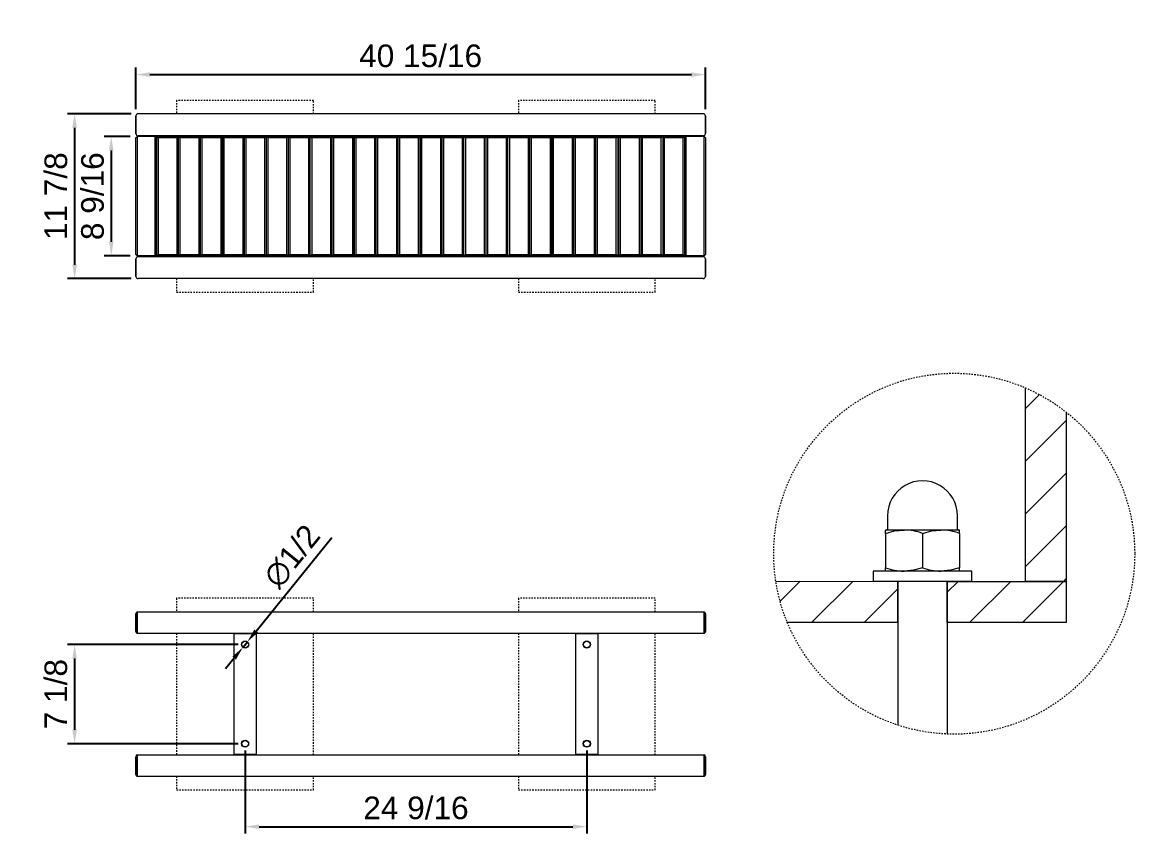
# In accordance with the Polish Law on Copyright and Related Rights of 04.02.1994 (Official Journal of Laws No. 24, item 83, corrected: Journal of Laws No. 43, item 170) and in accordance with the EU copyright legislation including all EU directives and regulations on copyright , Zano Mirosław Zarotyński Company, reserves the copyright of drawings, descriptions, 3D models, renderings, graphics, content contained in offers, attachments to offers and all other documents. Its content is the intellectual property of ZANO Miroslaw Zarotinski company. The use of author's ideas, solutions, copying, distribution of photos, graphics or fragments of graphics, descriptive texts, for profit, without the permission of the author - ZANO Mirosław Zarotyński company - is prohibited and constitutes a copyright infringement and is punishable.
# Model space of a CAD drawing. Header units: inches. Extents: x -10 to 154, y -1 to 120.
# Drawn here: x -3.6 to 76.4, y -0.6 to 58.3 of the extents above; entities that cross this region are included whole.
import ezdxf

# ---------------------------------------------------------------- set-up
doc = ezdxf.new("R2010")
doc.units = ezdxf.units.IN
doc.linetypes.add('HIDDEN', pattern=[1.905, 1.27, -0.635])
for name, color, linetype, lineweight in [('ZANO_R', 7, 'Continuous', 0), ('ZANO_R_przerywana', 250, 'HIDDEN', 0), ('ZANO_W', 1, 'Continuous', 0)]:
    doc.layers.add(name, color=color, linetype=linetype, lineweight=lineweight)
doc.styles.get("Standard").update_dxf_attribs({"font": 'arial.ttf'})
doc.dimstyles.new('amerykanie', dxfattribs={"dimtxt": 50, "dimasz": 50, "dimexe": 0.5, "dimexo": 0.5, "dimgap": 1, "dimtad": 1, "dimdec": 0, "dimzin": 0, "dimlunit": 5, "dimtxsty": 'Standard', "dimcen": 0.09, "dimclrd": 1, "dimclre": 1, "dimclrt": 1, "dimazin": 0, "dimtfac": 1, "dimtdec": 0, "dimtmove": 0, "dimatfit": 3, "dimfxl": 1, "dimtzin": 0, "dimarcsym": 1})

# ---------------------------------------------------------------- blocks, each defined once
blk = doc.blocks.new('*D363')
at = {"layer": 'ZANO_W', "color": 1, "lineweight": -2}
for p, q in [((4.138, 50.073), (2.27, 50.073)), ((2.77, 49.073), (2.77, 42.491)), ((4.138, 41.491), (2.27, 41.491))]:
    blk.add_line(p, q, dxfattribs=at)
at = {"layer": 'ZANO_W', "color": 1}
for points in [[(2.937, 49.073), (2.603, 49.073), (2.77, 50.073)], [(2.603, 42.491), (2.937, 42.491), (2.77, 41.491)]]:
    blk.add_solid(points, dxfattribs=at)
at = {"layer": 'ZANO_W', "color": 1, "insert": (1.43, 45.782), "char_height": 1.625, "attachment_point": 5, "rotation": 90}
blk.add_mtext('8 9/16', dxfattribs=at)
blk = doc.blocks.new('*D364')
at = {"layer": 'ZANO_W', "color": 1, "lineweight": -2}
for p, q in [((4.197, 51.707), (-0.364, 51.707)), ((0.136, 50.707), (0.136, 40.857)), ((4.197, 39.857), (-0.364, 39.857))]:
    blk.add_line(p, q, dxfattribs=at)
at = {"layer": 'ZANO_W', "color": 1}
for points in [[(0.303, 50.707), (-0.031, 50.707), (0.136, 51.707)], [(-0.031, 40.857), (0.303, 40.857), (0.136, 39.857)]]:
    blk.add_solid(points, dxfattribs=at)
at = {"layer": 'ZANO_W', "color": 1, "insert": (-1.204, 45.782), "char_height": 1.625, "attachment_point": 5, "rotation": 90}
blk.add_mtext('11 7/8', dxfattribs=at)
blk = doc.blocks.new('*D365')
at = {"layer": 'ZANO_W', "color": 1, "lineweight": -2}
for p, q in [((11.894, 13.547), (-0.364, 13.547)), ((0.136, 12.547), (0.136, 7.421)), ((11.894, 6.421), (-0.364, 6.421))]:
    blk.add_line(p, q, dxfattribs=at)
at = {"layer": 'ZANO_W', "color": 1}
for points in [[(0.303, 12.547), (-0.031, 12.547), (0.136, 13.547)], [(-0.031, 7.421), (0.303, 7.421), (0.136, 6.421)]]:
    blk.add_solid(points, dxfattribs=at)
at = {"layer": 'ZANO_W', "color": 1, "insert": (-1.204, 9.984), "char_height": 1.625, "attachment_point": 5, "rotation": 90}
blk.add_mtext('7 1/8', dxfattribs=at)
blk = doc.blocks.new('*D366')
at = {"layer": 'ZANO_W', "color": 1, "lineweight": -2}
for p, q in [((12.394, 5.921), (12.394, -0.046)), ((36.961, 5.921), (36.961, -0.046)), ((13.394, 0.454), (35.961, 0.454))]:
    blk.add_line(p, q, dxfattribs=at)
at = {"layer": 'ZANO_W', "color": 1}
for points in [[(13.394, 0.621), (13.394, 0.288), (12.394, 0.454)], [(35.961, 0.288), (35.961, 0.621), (36.961, 0.454)]]:
    blk.add_solid(points, dxfattribs=at)
at = {"layer": 'ZANO_W', "color": 1, "insert": (24.677, 1.795), "char_height": 1.625, "attachment_point": 5}
blk.add_mtext('24 9/16', dxfattribs=at)
blk = doc.blocks.new('*D370')
at = {"layer": 'ZANO_W', "color": 1, "lineweight": -2}
for p, q in [((4.539, 52.05), (4.539, 55.024)), ((5.539, 54.524), (44.484, 54.524)), ((45.484, 52.05), (45.484, 55.024))]:
    blk.add_line(p, q, dxfattribs=at)
at = {"layer": 'ZANO_W', "color": 1}
for points in [[(5.539, 54.691), (5.539, 54.358), (4.539, 54.524)], [(44.484, 54.358), (44.484, 54.691), (45.484, 54.524)]]:
    blk.add_solid(points, dxfattribs=at)
at = {"layer": 'ZANO_W', "color": 1, "insert": (25.012, 55.865), "char_height": 1.625, "attachment_point": 5}
blk.add_mtext('40 15/16', dxfattribs=at)
blk = doc.blocks.new('*D371')
at = {"layer": 'ZANO_W', "color": 1, "lineweight": -2}
for p, q in [((13.184, 14.522), (18.629, 21.244)), ((12.233, 13.348), (12.555, 13.745)), ((11.603, 12.571), (10.974, 11.794))]:
    blk.add_line(p, q, dxfattribs=at)
at = {"layer": 'ZANO_W', "color": 1}
for points in [[(13.055, 14.627), (13.314, 14.418), (12.555, 13.745)], [(11.733, 12.466), (11.474, 12.676), (12.233, 13.348)]]:
    blk.add_solid(points, dxfattribs=at)
at = {"layer": 'ZANO_W', "color": 1, "insert": (15.763, 19.891), "char_height": 1.625, "attachment_point": 5, "rotation": 50.98971}
blk.add_mtext('∅1/2', dxfattribs=at)

msp = doc.modelspace()

# ---------------------------------------------------------------- linework, layer by layer
at = {"layer": 'ZANO_R'}
for p, q in [((4.53934, 51.54971), (4.53934, 50.28986)), ((4.53962, 50.28986), (4.53962, 51.54971)), ((4.6971, 51.70719), (4.69682, 51.70719)), ((45.32646, 51.70719), (4.6971, 51.70719)), ((45.32674, 51.70719), (45.32646, 51.70719)), ((45.48394, 51.54971), (45.48394, 50.28986)), ((45.48422, 50.28986), (45.48422, 51.54971)), ((4.63776, 50.07333), (4.53934, 49.9749)), ((4.53934, 41.58908), (4.53934, 49.9749)), ((4.63776, 50.07333), (4.63776, 41.49065)), ((5.93698, 50.07333), (4.63776, 50.07333)), ((4.69682, 50.13238), (4.6971, 50.13238)), ((45.32646, 50.13238), (4.6971, 50.13238)), ((5.93698, 41.49065), (5.93698, 50.07333)), ((6.0354, 49.9749), (5.93698, 50.07333)), ((6.0354, 41.49065), (6.0354, 50.07333)), ((6.0354, 50.07333), (6.13383, 49.9749)), ((6.0354, 50.07333), (7.6102, 50.07333)), ((6.0354, 49.9749), (6.0354, 41.58908)), ((6.13383, 49.9749), (6.13383, 41.58908)), ((7.51178, 49.9749), (6.13383, 49.9749)), ((6.27162, 50.07333), (6.27162, 50.13238)), ((6.35036, 50.07333), (6.35036, 50.13238)), ((7.51178, 49.9749), (7.6102, 50.07333)), ((7.51178, 41.58908), (7.51178, 49.9749)), ((7.6102, 41.49065), (7.6102, 50.07333)), ((7.6102, 50.07333), (7.70863, 49.9749)), ((7.6102, 50.07333), (9.18501, 50.07333)), ((7.70863, 49.9749), (7.70863, 41.58908)), ((9.08658, 49.9749), (7.70863, 49.9749)), ((9.08658, 49.9749), (9.18501, 50.07333)), ((9.08658, 41.58908), (9.08658, 49.9749)), ((9.18501, 50.07333), (9.28343, 49.9749)), ((9.18501, 50.07333), (10.75981, 50.07333)), ((9.18501, 41.49065), (9.18501, 50.07333)), ((10.66139, 49.9749), (9.28343, 49.9749)), ((9.28343, 49.9749), (9.28343, 41.58908)), ((10.66139, 49.9749), (10.75981, 50.07333)), ((10.66139, 41.58908), (10.66139, 49.9749)), ((10.75981, 50.07333), (10.75981, 41.49065)), ((10.77162, 41.49065), (10.77162, 50.07333)), ((10.77162, 50.07333), (10.87005, 49.9749)), ((10.77162, 50.07333), (12.34642, 50.07333)), ((10.87005, 49.9749), (10.87005, 41.58908)), ((12.248, 49.9749), (10.87005, 49.9749)), ((12.248, 49.9749), (12.34642, 50.07333)), ((12.248, 41.58908), (12.248, 49.9749)), ((12.34642, 41.49065), (12.34642, 50.07333)), ((12.34642, 50.07333), (12.44485, 49.9749)), ((12.34642, 50.07333), (13.92123, 50.07333)), ((12.44485, 49.9749), (12.44485, 41.58908)), ((13.8228, 49.9749), (12.44485, 49.9749)), ((13.8228, 49.9749), (13.92123, 50.07333)), ((13.8228, 41.58908), (13.8228, 49.9749)), ((13.92123, 41.49065), (13.92123, 50.07333)), ((13.92123, 50.07333), (14.01965, 49.9749)), ((13.92123, 50.07333), (15.49603, 50.07333)), ((14.01965, 49.9749), (14.01965, 41.58908)), ((15.39761, 49.9749), (14.01965, 49.9749)), ((15.39761, 49.9749), (15.49603, 50.07333)), ((15.39761, 41.58908), (15.39761, 49.9749)), ((15.49603, 50.07333), (15.49603, 41.49065)), ((15.50784, 41.49065), (15.50784, 50.07333)), ((15.50784, 50.07333), (15.60627, 49.9749)), ((15.50784, 50.07333), (17.08264, 50.07333)), ((15.60627, 49.9749), (15.60627, 41.58908)), ((16.98422, 49.9749), (15.60627, 49.9749)), ((16.98422, 49.9749), (17.08264, 50.07333)), ((16.98422, 41.58908), (16.98422, 49.9749)), ((17.08264, 50.07333), (17.18107, 49.9749)), ((17.08264, 50.07333), (18.65745, 50.07333)), ((17.08264, 41.49065), (17.08264, 50.07333)), ((18.55902, 49.9749), (17.18107, 49.9749)), ((17.18107, 49.9749), (17.18107, 41.58908)), ((18.31887, 50.07333), (18.31887, 50.13238)), ((18.39761, 50.07333), (18.39761, 50.13238)), ((18.55509, 50.07333), (18.55509, 50.13238)), ((18.55902, 49.9749), (18.65745, 50.07333)), ((18.55902, 41.58908), (18.55902, 49.9749)), ((18.65745, 50.07333), (18.75587, 49.9749)), ((18.65745, 50.07333), (20.23225, 50.07333)), ((18.65745, 41.49065), (18.65745, 50.07333)), ((20.13383, 49.9749), (18.75587, 49.9749)), ((18.75587, 49.9749), (18.75587, 41.58908)), ((18.79131, 50.07333), (18.79131, 50.13238)), ((18.94879, 50.07333), (18.94879, 50.13238)), ((19.02753, 50.07333), (19.02753, 50.13238)), ((20.13383, 49.9749), (20.23225, 50.07333)), ((20.13383, 41.58908), (20.13383, 49.9749)), ((20.23225, 50.07333), (20.23225, 41.49065)), ((20.24406, 41.49065), (20.24406, 50.07333)), ((20.24406, 50.07333), (20.34249, 49.9749)), ((20.24406, 50.07333), (21.81886, 50.07333)), ((20.34249, 49.9749), (20.34249, 41.58908)), ((21.72044, 49.9749), (20.34249, 49.9749)), ((21.72044, 49.9749), (21.81886, 50.07333)), ((21.72044, 41.58908), (21.72044, 49.9749)), ((21.81886, 41.49065), (21.81886, 50.07333)), ((21.81886, 50.07333), (21.91729, 49.9749)), ((21.81886, 50.07333), (23.39367, 50.07333)), ((21.91729, 49.9749), (21.91729, 41.58908)), ((23.29524, 49.9749), (21.91729, 49.9749)), ((23.29524, 49.9749), (23.39367, 50.07333)), ((23.29524, 41.58908), (23.29524, 49.9749)), ((23.39367, 41.49065), (23.39367, 50.07333)), ((23.39367, 50.07333), (23.49209, 49.9749)), ((23.39367, 50.07333), (24.96847, 50.07333)), ((24.87005, 49.9749), (23.49209, 49.9749)), ((23.49209, 49.9749), (23.49209, 41.58908)), ((24.87005, 49.9749), (24.96847, 50.07333)), ((24.87005, 41.58908), (24.87005, 49.9749)), ((24.96847, 50.07333), (24.96847, 41.49065)), ((24.98028, 41.49065), (24.98028, 50.07333)), ((24.98028, 50.07333), (25.07871, 49.9749)), ((24.98028, 50.07333), (26.55508, 50.07333)), ((25.07871, 49.9749), (25.07871, 41.58908)), ((26.45666, 49.9749), (25.07871, 49.9749)), ((26.45666, 49.9749), (26.55508, 50.07333)), ((26.45666, 41.58908), (26.45666, 49.9749)), ((26.55508, 50.07333), (26.65351, 49.9749)), ((26.55508, 50.07333), (28.12989, 50.07333)), ((26.55508, 41.49065), (26.55508, 50.07333)), ((28.03146, 49.9749), (26.65351, 49.9749)), ((26.65351, 49.9749), (26.65351, 41.58908)), ((28.03146, 49.9749), (28.12989, 50.07333)), ((28.03146, 41.58908), (28.03146, 49.9749)), ((28.12989, 50.07333), (28.22831, 49.9749)), ((28.12989, 50.07333), (29.70469, 50.07333)), ((28.12989, 41.49065), (28.12989, 50.07333)), ((29.60627, 49.9749), (28.22831, 49.9749)), ((28.22831, 49.9749), (28.22831, 41.58908)), ((29.60627, 49.9749), (29.70469, 50.07333)), ((29.60627, 41.58908), (29.60627, 49.9749)), ((29.70469, 50.07333), (29.70469, 41.49065)), ((29.7165, 41.49065), (29.7165, 50.07333)), ((29.7165, 50.07333), (29.81493, 49.9749)), ((29.7165, 50.07333), (31.2913, 50.07333)), ((29.81493, 49.9749), (29.81493, 41.58908)), ((31.19288, 49.9749), (29.81493, 49.9749)), ((30.99603, 50.07333), (30.99603, 50.13238)), ((31.07477, 50.07333), (31.07477, 50.13238)), ((31.19288, 49.9749), (31.2913, 50.07333)), ((31.19288, 41.58908), (31.19288, 49.9749)), ((31.23225, 50.07333), (31.23225, 50.13238)), ((31.2913, 41.49065), (31.2913, 50.07333)), ((31.2913, 50.07333), (31.38973, 49.9749)), ((31.2913, 50.07333), (32.86611, 50.07333)), ((31.38973, 49.9749), (31.38973, 41.58908)), ((32.76768, 49.9749), (31.38973, 49.9749)), ((31.46847, 50.07333), (31.46847, 50.13238)), ((31.5669, 50.07333), (31.5669, 50.13238)), ((31.64564, 50.07333), (31.64564, 50.13238)), ((32.76768, 49.9749), (32.86611, 50.07333)), ((32.76768, 41.58908), (32.76768, 49.9749)), ((32.86611, 41.49065), (32.86611, 50.07333)), ((32.86611, 50.07333), (32.96453, 49.9749)), ((32.86611, 50.07333), (34.44091, 50.07333)), ((34.34249, 49.9749), (32.96453, 49.9749)), ((32.96453, 49.9749), (32.96453, 41.58908)), ((34.34249, 49.9749), (34.44091, 50.07333)), ((34.34249, 41.58908), (34.34249, 49.9749)), ((34.44091, 50.07333), (34.44091, 41.49065)), ((34.45272, 50.07333), (34.55115, 49.9749)), ((34.45272, 50.07333), (36.02753, 50.07333)), ((34.45272, 41.49065), (34.45272, 50.07333)), ((35.9291, 49.9749), (34.55115, 49.9749)), ((34.55115, 49.9749), (34.55115, 41.58908)), ((35.9291, 49.9749), (36.02753, 50.07333)), ((35.9291, 41.58908), (35.9291, 49.9749)), ((36.02753, 41.49065), (36.02753, 50.07333)), ((36.02753, 50.07333), (36.12595, 49.9749)), ((36.02753, 50.07333), (37.60233, 50.07333)), ((36.12595, 49.9749), (36.12595, 41.58908)), ((37.5039, 49.9749), (36.12595, 49.9749)), ((37.5039, 49.9749), (37.60233, 50.07333)), ((37.5039, 41.58908), (37.5039, 49.9749)), ((37.60233, 41.49065), (37.60233, 50.07333)), ((37.60233, 50.07333), (37.70076, 49.9749)), ((37.60233, 50.07333), (39.17713, 50.07333)), ((37.70076, 49.9749), (37.70076, 41.58908)), ((39.07871, 49.9749), (37.70076, 49.9749)), ((39.07871, 49.9749), (39.17713, 50.07333)), ((39.07871, 41.58908), (39.07871, 49.9749)), ((39.17713, 50.07333), (39.17713, 41.49065)), ((39.26375, 41.49065), (39.26375, 50.07333)), ((39.36217, 49.9749), (39.26375, 50.07333)), ((39.26375, 50.07333), (40.83855, 50.07333)), ((39.36217, 49.9749), (39.36217, 41.58908)), ((40.74013, 49.9749), (39.36217, 49.9749)), ((40.83855, 50.07333), (40.74013, 49.9749)), ((40.74013, 41.58908), (40.74013, 49.9749)), ((40.83855, 50.07333), (40.83855, 41.49065)), ((40.93698, 49.9749), (40.83855, 50.07333)), ((40.83855, 50.07333), (42.41335, 50.07333)), ((40.93698, 49.9749), (40.93698, 41.58908)), ((42.31493, 49.9749), (40.93698, 49.9749)), ((42.41335, 50.07333), (42.31493, 49.9749)), ((42.31493, 41.58908), (42.31493, 49.9749)), ((42.41335, 50.07333), (42.41335, 41.49065)), ((42.51178, 49.9749), (42.41335, 50.07333)), ((42.41335, 50.07333), (43.98816, 50.07333)), ((42.51178, 49.9749), (42.51178, 41.58908)), ((43.88973, 49.9749), (42.51178, 49.9749)), ((43.61414, 50.07333), (43.61414, 50.13238)), ((43.69288, 50.07333), (43.69288, 50.13238)), ((43.98816, 50.07333), (43.88973, 49.9749)), ((43.88973, 41.58908), (43.88973, 49.9749)), ((43.98816, 50.07333), (43.98816, 41.49065)), ((44.08658, 50.07333), (43.98816, 49.9749)), ((44.08658, 50.07333), (44.08658, 41.49065)), ((45.38579, 50.07333), (44.08658, 50.07333)), ((45.32646, 50.13238), (45.32674, 50.13238)), ((45.38579, 41.49065), (45.38579, 50.07333)), ((45.48422, 49.9749), (45.38579, 50.07333)), ((45.48422, 49.9749), (45.48422, 41.58908)), ((4.63776, 41.49065), (4.53934, 41.58908)), ((6.0354, 41.58908), (5.93698, 41.49065)), ((6.0354, 41.49065), (6.13383, 41.58908)), ((6.13383, 41.58908), (7.51178, 41.58908)), ((7.51178, 41.58908), (7.6102, 41.49065)), ((7.6102, 41.49065), (7.70863, 41.58908)), ((7.70863, 41.58908), (9.08658, 41.58908)), ((9.08658, 41.58908), (9.18501, 41.49065)), ((9.18501, 41.49065), (9.28343, 41.58908)), ((9.28343, 41.58908), (10.66139, 41.58908)), ((10.66139, 41.58908), (10.75981, 41.49065)), ((10.77162, 41.49065), (10.87005, 41.58908)), ((10.87005, 41.58908), (12.248, 41.58908)), ((12.248, 41.58908), (12.34642, 41.49065)), ((12.34642, 41.49065), (12.44485, 41.58908)), ((12.44485, 41.58908), (13.8228, 41.58908)), ((13.8228, 41.58908), (13.92123, 41.49065)), ((13.92123, 41.49065), (14.01965, 41.58908)), ((14.01965, 41.58908), (15.39761, 41.58908)), ((15.39761, 41.58908), (15.49603, 41.49065)), ((15.50784, 41.49065), (15.60627, 41.58908)), ((15.60627, 41.58908), (16.98422, 41.58908)), ((16.98422, 41.58908), (17.08264, 41.49065)), ((17.08264, 41.49065), (17.18107, 41.58908)), ((17.18107, 41.58908), (18.55902, 41.58908)), ((18.55902, 41.58908), (18.65745, 41.49065)), ((18.65745, 41.49065), (18.75587, 41.58908)), ((18.75587, 41.58908), (20.13383, 41.58908)), ((20.13383, 41.58908), (20.23225, 41.49065)), ((20.24406, 41.49065), (20.34249, 41.58908)), ((20.34249, 41.58908), (21.72044, 41.58908)), ((21.72044, 41.58908), (21.81886, 41.49065)), ((21.81886, 41.49065), (21.91729, 41.58908)), ((21.91729, 41.58908), (23.29524, 41.58908)), ((23.29524, 41.58908), (23.39367, 41.49065)), ((23.39367, 41.49065), (23.49209, 41.58908)), ((23.49209, 41.58908), (24.87005, 41.58908)), ((24.87005, 41.58908), (24.96847, 41.49065)), ((24.98028, 41.49065), (25.07871, 41.58908)), ((25.07871, 41.58908), (26.45666, 41.58908)), ((26.45666, 41.58908), (26.55508, 41.49065)), ((26.55508, 41.49065), (26.65351, 41.58908)), ((26.65351, 41.58908), (28.03146, 41.58908)), ((28.03146, 41.58908), (28.12989, 41.49065)), ((28.12989, 41.49065), (28.22831, 41.58908)), ((28.22831, 41.58908), (29.60627, 41.58908)), ((29.60627, 41.58908), (29.70469, 41.49065)), ((29.7165, 41.49065), (29.81493, 41.58908)), ((29.81493, 41.58908), (31.19288, 41.58908)), ((31.19288, 41.58908), (31.2913, 41.49065)), ((31.2913, 41.49065), (31.38973, 41.58908)), ((31.38973, 41.58908), (32.76768, 41.58908)), ((32.76768, 41.58908), (32.86611, 41.49065)), ((32.86611, 41.49065), (32.96453, 41.58908)), ((32.96453, 41.58908), (34.34249, 41.58908)), ((34.34249, 41.58908), (34.44091, 41.49065)), ((34.45272, 41.49065), (34.55115, 41.58908)), ((34.55115, 41.58908), (35.9291, 41.58908)), ((35.9291, 41.58908), (36.02753, 41.49065)), ((36.02753, 41.49065), (36.12595, 41.58908)), ((36.12595, 41.58908), (37.5039, 41.58908)), ((37.5039, 41.58908), (37.60233, 41.49065)), ((37.60233, 41.49065), (37.70076, 41.58908)), ((37.70076, 41.58908), (39.07871, 41.58908)), ((39.07871, 41.58908), (39.17713, 41.49065)), ((39.36217, 41.58908), (39.26375, 41.49065)), ((39.36217, 41.58908), (40.74013, 41.58908)), ((40.83855, 41.49065), (40.74013, 41.58908)), ((40.93698, 41.58908), (40.83855, 41.49065)), ((40.93698, 41.58908), (42.31493, 41.58908)), ((42.41335, 41.49065), (42.31493, 41.58908)), ((42.51178, 41.58908), (42.41335, 41.49065)), ((42.51178, 41.58908), (43.88973, 41.58908)), ((43.98816, 41.49065), (43.88973, 41.58908)), ((44.08658, 41.49065), (43.98816, 41.58908)), ((45.48422, 41.58908), (45.38579, 41.49065)), ((4.53934, 41.27412), (4.53934, 40.01427)), ((4.53962, 40.01427), (4.53962, 41.27412)), ((5.93698, 41.49065), (4.63776, 41.49065)), ((4.6971, 41.4316), (4.69682, 41.4316)), ((45.32646, 41.4316), (4.6971, 41.4316)), ((7.6102, 41.49065), (6.0354, 41.49065)), ((6.27162, 41.49065), (6.27162, 41.4316)), ((6.35036, 41.49065), (6.35036, 41.4316)), ((9.18501, 41.49065), (7.6102, 41.49065)), ((10.75981, 41.49065), (9.18501, 41.49065)), ((12.34642, 41.49065), (10.77162, 41.49065)), ((13.92123, 41.49065), (12.34642, 41.49065)), ((15.49603, 41.49065), (13.92123, 41.49065)), ((17.08264, 41.49065), (15.50784, 41.49065)), ((18.65745, 41.49065), (17.08264, 41.49065)), ((18.31887, 41.49065), (18.31887, 41.4316)), ((18.39761, 41.49065), (18.39761, 41.4316)), ((18.55509, 41.4316), (18.55509, 41.49065)), ((20.23225, 41.49065), (18.65745, 41.49065)), ((18.79131, 41.4316), (18.79131, 41.49065)), ((18.94879, 41.49065), (18.94879, 41.4316)), ((19.02753, 41.49065), (19.02753, 41.4316)), ((21.81886, 41.49065), (20.24406, 41.49065)), ((23.39367, 41.49065), (21.81886, 41.49065)), ((24.96847, 41.49065), (23.39367, 41.49065)), ((26.55508, 41.49065), (24.98028, 41.49065)), ((28.12989, 41.49065), (26.55508, 41.49065)), ((29.70469, 41.49065), (28.12989, 41.49065)), ((31.2913, 41.49065), (29.7165, 41.49065)), ((30.99603, 41.49065), (30.99603, 41.4316)), ((31.07477, 41.49065), (31.07477, 41.4316)), ((31.23225, 41.4316), (31.23225, 41.49065)), ((32.86611, 41.49065), (31.2913, 41.49065)), ((31.46847, 41.4316), (31.46847, 41.49065)), ((31.5669, 41.49065), (31.5669, 41.4316)), ((31.64564, 41.49065), (31.64564, 41.4316)), ((34.44091, 41.49065), (32.86611, 41.49065)), ((36.02753, 41.49065), (34.45272, 41.49065)), ((37.60233, 41.49065), (36.02753, 41.49065)), ((39.17713, 41.49065), (37.60233, 41.49065)), ((40.83855, 41.49065), (39.26375, 41.49065)), ((42.41335, 41.49065), (40.83855, 41.49065)), ((43.98816, 41.49065), (42.41335, 41.49065)), ((43.61414, 41.49065), (43.61414, 41.4316)), ((43.69288, 41.49065), (43.69288, 41.4316)), ((45.38579, 41.49065), (44.08658, 41.49065)), ((45.32674, 41.4316), (45.32646, 41.4316)), ((45.48394, 41.27412), (45.48394, 40.01427)), ((45.48422, 40.01427), (45.48422, 41.27412)), ((4.69682, 39.85679), (4.6971, 39.85679)), ((45.32646, 39.85679), (4.6971, 39.85679)), ((45.32646, 39.85679), (45.32674, 39.85679)), ((68.47379, 32.01247), (68.47379, 18.08904)), ((68.47379, 30.493), (69.50019, 31.51941)), ((68.47379, 26.70495), (71.42652, 29.65769)), ((71.42652, 30.25569), (71.42652, 18.08904)), ((68.47379, 22.91691), (71.42652, 25.86964)), ((58.58213, 22.81341), (58.58213, 21.85378)), ((63.60177, 21.85378), (63.60177, 22.81341)), ((58.43449, 21.5426), (58.43449, 21.77996)), ((59.76321, 21.77996), (58.43449, 21.77996)), ((58.43449, 21.5426), (59.08546, 21.71481)), ((59.08546, 21.71481), (59.76321, 21.77996)), ((62.42067, 21.77996), (59.76321, 21.77996)), ((61.09195, 21.5426), (61.74293, 21.71481)), ((61.74293, 21.71481), (62.42067, 21.77996)), ((63.74941, 21.77996), (62.42067, 21.77996)), ((63.74941, 21.5426), (63.74941, 21.77996)), ((68.47379, 19.12886), (71.42652, 22.0816)), ((58.43449, 21.5426), (58.43449, 19.06457)), ((61.09195, 21.5426), (61.09195, 19.06457)), ((63.74941, 21.5426), (63.74941, 19.06457)), ((57.54866, 18.82722), (57.54866, 18.08904)), ((64.63522, 18.82722), (57.54866, 18.82722)), ((58.43449, 18.82722), (58.43449, 19.06457)), ((60.44097, 18.89237), (59.76321, 18.82722)), ((61.09195, 19.06457), (60.44097, 18.89237)), ((63.09842, 18.89237), (62.42067, 18.82722)), ((63.74941, 19.06457), (63.09842, 18.89237)), ((63.74941, 18.82722), (63.74941, 19.06457)), ((64.63522, 18.08904), (64.63522, 18.82722)), ((50.54879, 18.09566), (59.32031, 18.08904)), ((50.85445, 16.66171), (52.28807, 18.09533)), ((53.11709, 15.1363), (56.07273, 18.09194)), ((64.63522, 18.08904), (57.54866, 18.08904)), ((59.32031, 15.1363), (59.32031, 18.08904)), ((59.32031, 18.08904), (59.32031, 7.75191)), ((62.86359, 15.1363), (62.86359, 18.08904)), ((62.86359, 18.08904), (71.42652, 18.08904)), ((62.86359, 18.08904), (62.86359, 7.11279)), ((62.86359, 17.30671), (63.64592, 18.08904)), ((64.48123, 15.1363), (67.43396, 18.08904)), ((68.26927, 15.1363), (71.22201, 18.08904)), ((71.42652, 18.08904), (68.47379, 18.08904)), ((71.22201, 18.08904), (71.42652, 18.29355)), ((56.90514, 15.1363), (59.32031, 17.55147)), ((4.53934, 14.49149), (4.53934, 15.75133)), ((4.63551, 14.34644), (4.63551, 15.89639)), ((4.63606, 15.8965), (4.63606, 14.34632)), ((4.63606, 15.8965), (45.38749, 15.8965)), ((45.38749, 14.34632), (45.38749, 15.8965)), ((45.38805, 15.89639), (45.38805, 14.34644)), ((45.48422, 15.75133), (45.48422, 14.49149)), ((59.32031, 15.1363), (51.31696, 15.1363)), ((71.42652, 15.1363), (62.86359, 15.1363)), ((45.38749, 14.34632), (4.63606, 14.34632)), ((11.60627, 14.33401), (13.18107, 14.33401)), ((11.60627, 5.63322), (11.60627, 14.33401)), ((13.18107, 14.33401), (13.18107, 5.63322)), ((36.1732, 14.33401), (37.748, 14.33401)), ((36.1732, 5.63322), (36.1732, 14.33401)), ((37.748, 14.33401), (37.748, 5.63322)), ((4.63551, 4.07085), (4.63551, 5.6208)), ((4.63606, 5.62091), (4.63606, 4.07073)), ((4.63606, 5.62091), (45.38749, 5.62091)), ((13.18107, 5.63322), (11.60627, 5.63322)), ((37.748, 5.63322), (36.1732, 5.63322)), ((45.38749, 4.07073), (45.38749, 5.62091)), ((45.38805, 5.6208), (45.38805, 4.07085)), ((4.53934, 4.2159), (4.53934, 5.47574)), ((45.48422, 5.47574), (45.48422, 4.2159)), ((45.38749, 4.07073), (4.63606, 4.07073))]:
    msp.add_line(p, q, dxfattribs=at)
msp.add_lwpolyline([(71.42652, 18.08904), (71.42652, 15.1363)], dxfattribs=at)
for centre, radius in [((12.39367, 13.54661), 0.25591), ((12.39367, 13.54661), 0.23622), ((36.9606, 13.54661), 0.25591), ((36.9606, 13.54661), 0.23622), ((12.39367, 6.42062), 0.25591), ((12.39367, 6.42062), 0.23622), ((36.9606, 6.42062), 0.25591), ((36.9606, 6.42062), 0.23622)]:
    msp.add_circle(centre, radius, dxfattribs=at)
for centre, radius, start, end in [((4.69682, 51.54971), 0.15748, 90, 180), ((4.6971, 51.54971), 0.15748, 90, 180), ((45.32646, 51.54971), 0.15748, 0, 90), ((45.32674, 51.54971), 0.15748, 0, 90), ((4.69682, 50.28986), 0.15748, 180, 270), ((4.6971, 50.28986), 0.15748, 180, 270), ((45.32646, 50.28986), 0.15748, 270, 0), ((45.32674, 50.28986), 0.15748, 270, 0), ((4.69682, 41.27412), 0.15748, 90, 180), ((4.6971, 41.27412), 0.15748, 90, 180), ((45.32646, 41.27412), 0.15748, 0, 90), ((45.32674, 41.27412), 0.15748, 0, 90), ((4.69682, 40.01427), 0.15748, 180, 270), ((4.6971, 40.01427), 0.15748, 180, 270), ((45.32646, 40.01427), 0.15748, 270, 0), ((45.32674, 40.01427), 0.15748, 270, 0), ((61.09195, 22.81342), 2.50982, 359.9997308, 180.0002692), ((58.5083, 21.85379), 0.07383, 270.0029354, 359.9902351), ((59.72924, 17.75192), 4.02818, 70.2269566, 89.5167659), ((62.3867, 17.75192), 4.02818, 70.2269566, 89.5167659), ((63.6756, 21.85379), 0.07383, 180.0097649, 269.9970646), ((59.79722, 22.85551), 4.02843, 250.2279308, 269.5162644), ((62.45468, 22.85551), 4.02843, 250.2279308, 269.5162644), ((4.69682, 15.75133), 0.15748, 112.9132738, 180), ((45.32674, 15.75133), 0.15748, 0, 67.0867262), ((4.69682, 14.49149), 0.15748, 180, 247.0867262), ((45.32674, 14.49149), 0.15748, 292.9132738, 0), ((4.69682, 5.47574), 0.15748, 112.9132738, 180), ((45.32674, 5.47574), 0.15748, 0, 67.0867262), ((4.69682, 4.2159), 0.15748, 180, 247.0867262), ((45.32674, 4.2159), 0.15748, 292.9132738, 0)]:
    msp.add_arc(centre, radius, start, end, dxfattribs=at)
at = {"layer": 'ZANO_R_przerywana', "ltscale": 0.05}
for p, q in [((17.31493, 52.67175), (7.47241, 52.67175)), ((7.47241, 52.67175), (7.47241, 51.70719)), ((17.31493, 51.70719), (17.31493, 52.67175)), ((32.03934, 52.67175), (32.03934, 51.70719)), ((41.88186, 52.67175), (32.03934, 52.67175)), ((41.88186, 51.70719), (41.88186, 52.67175)), ((7.47241, 39.85679), (7.47241, 38.89223)), ((17.31493, 38.89223), (17.31493, 39.85679)), ((32.03934, 39.85679), (32.03934, 38.89223)), ((41.88186, 38.89223), (41.88186, 39.85679)), ((7.47241, 38.89223), (17.31493, 38.89223)), ((32.03934, 38.89223), (41.88186, 38.89223)), ((7.47241, 16.87338), (7.47241, 15.8965)), ((17.31493, 16.87338), (7.47241, 16.87338)), ((17.31493, 15.8965), (17.31493, 16.87338)), ((41.88186, 16.87338), (32.03934, 16.87338)), ((32.03934, 16.87338), (32.03934, 15.8965)), ((41.88186, 15.8965), (41.88186, 16.87338)), ((7.47241, 14.34632), (7.47241, 5.62091)), ((17.31493, 5.62091), (17.31493, 14.34632)), ((32.03934, 14.34632), (32.03934, 5.62091)), ((41.88186, 5.62091), (41.88186, 14.34632)), ((7.47241, 4.07073), (7.47241, 3.09385)), ((17.31493, 3.09385), (17.31493, 4.07073)), ((32.03934, 4.07073), (32.03934, 3.09385)), ((41.88186, 3.09385), (41.88186, 4.07073)), ((7.47241, 3.09385), (17.31493, 3.09385)), ((32.03934, 3.09385), (41.88186, 3.09385))]:
    msp.add_line(p, q, dxfattribs=at)
at = {"layer": 'ZANO_R_przerywana', "color": 1, "ltscale": 0.05}
msp.add_circle((63.37325, 20.07982), 12.97704, dxfattribs=at)

# ---------------------------------------------------------------- dimensions: what is measured, and where the dimension line sits
at = {"layer": 'ZANO_W'}
for base, p1, p2, picture, middle in [((45.48422, 54.52446), (4.53934, 51.54971), (45.48422, 51.54971), '*D370', (25.01178, 55.86467)), ((36.9606, 0.45439), (12.39367, 6.42062), (36.9606, 6.42062), '*D366', (24.67713, 1.7946))]:
    dim = msp.add_linear_dim(base=base, p1=p1, p2=p2, dimstyle='amerykanie', override={"dimtxt": 1.625, "dimasz": 1, "dimgap": 0.5, "dimdec": 4, "dimaunit": 1, "dimadec": 1, "dimtdec": 4, "dimtmove": 1, "dimfrac": 2}, dxfattribs=at)
    dim.commit()
    dim.dimension.update_dxf_attribs({"geometry": picture, "text_midpoint": middle})
for base, p1, p2, picture, middle in [((0.13588, 39.85679), (4.6971, 51.70719), (4.6971, 39.85679), '*D364', (-1.20433, 45.78199)), ((2.76987, 41.49065), (4.63776, 50.07333), (4.63776, 41.49065), '*D363', (1.42966, 45.78199)), ((0.13588, 6.42062), (12.39367, 13.54661), (12.39367, 6.42062), '*D365', (-1.20433, 9.98362))]:
    dim = msp.add_linear_dim(base=base, p1=p1, p2=p2, angle=90, dimstyle='amerykanie', override={"dimtxt": 1.625, "dimasz": 1, "dimgap": 0.5, "dimdec": 4, "dimaunit": 1, "dimadec": 1, "dimtdec": 4, "dimtmove": 1, "dimfrac": 2}, dxfattribs=at)
    dim.commit()
    dim.dimension.update_dxf_attribs({"geometry": picture, "text_midpoint": middle})
dim = msp.add_diameter_dim_2p(p1=(12.23259, 13.34776), p2=(12.55475, 13.74546), dimstyle='amerykanie', override={"dimtxt": 1.625, "dimasz": 1, "dimgap": 0.5, "dimdec": 4, "dimaunit": 1, "dimadec": 1, "dimtdec": 4, "dimtmove": 1, "dimfrac": 2}, dxfattribs=at)
dim.commit()
dim.dimension.update_dxf_attribs({"geometry": '*D371', "text_midpoint": (16.83176, 19.02518), "dimtype": 163})

doc.saveas('drawing.dxf')
